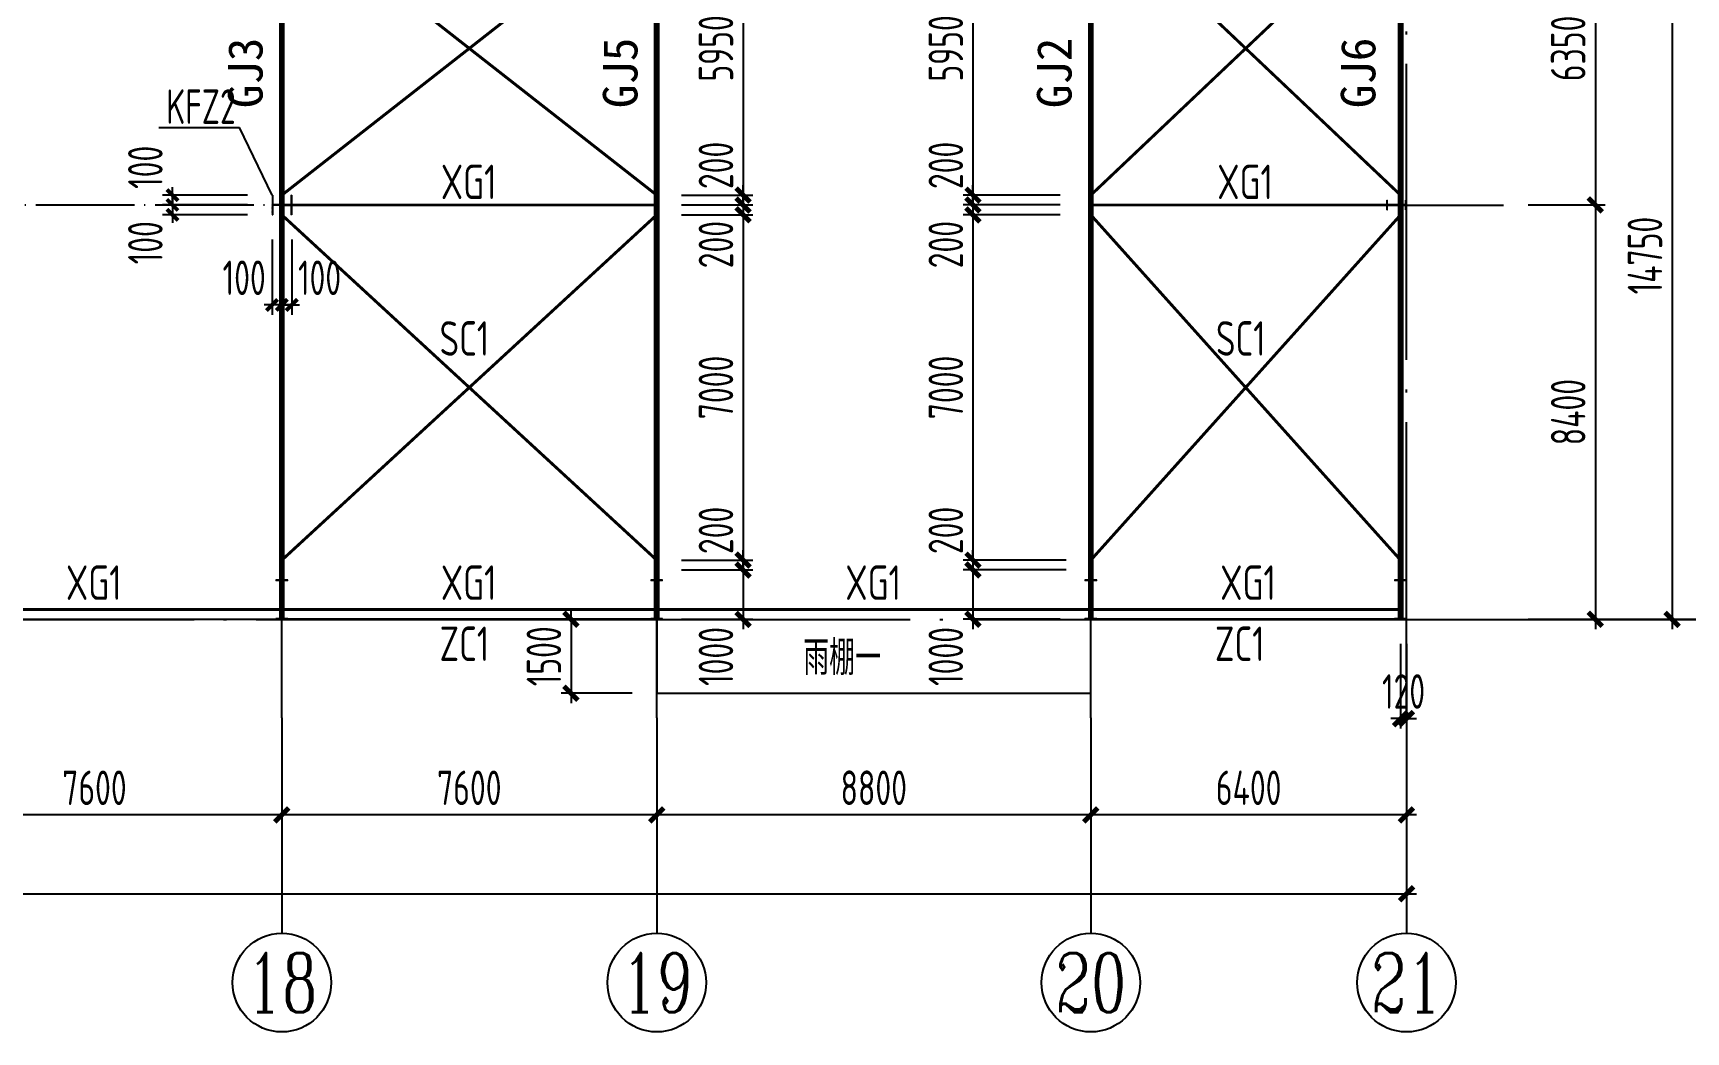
# Model space of a CAD drawing. Extents: x -3102990 to -851544, y -5293060 to -2540151.
# Drawn here: x -1944859 to -1928105, y -2656744 to -2646618 of the extents above; entities that cross this region are included whole.
import ezdxf
from ezdxf.enums import TextEntityAlignment as Align

# ---------------------------------------------------------------- set-up
doc = ezdxf.new("R2010")
doc.units = 0
doc.header["$LTSCALE"] = 1000
doc.header["$PDMODE"] = 1
for name, pattern in [('2', [16, 12.5, -1.5, 0.5, -1.5]), ('DASH', [0.35, 0.25, -0.1]), ('DOTE', [2.42, 2, -0.2, 0.02, -0.2])]:
    doc.linetypes.add(name, pattern=pattern)
doc.layers.get('0').update_dxf_attribs({"linetype": 'CONTINUOUS'})
doc.layers.get('Defpoints').update_dxf_attribs({"linetype": 'CONTINUOUS'})
for name, color, linetype in [('AXIS', 253, 'DOTE'), ('COLU', 7, 'CONTINUOUS'), ('DIM', 3, 'CONTINUOUS'), ('NUM', 7, 'CONTINUOUS'), ('REIN', 1, 'CONTINUOUS'), ('TEXT', 7, 'CONTINUOUS')]:
    doc.layers.add(name, color=color, linetype=linetype)
doc.styles.add('-黑体', font='simhei.ttf')
doc.styles.add('TSSD_Axis', font='Complex.shx', dxfattribs={"width": 0.7, "bigfont": 'hztxt.shx'})
doc.styles.add('TSSD_Dimension', font='tssdeng.shx', dxfattribs={"width": 0.7, "bigfont": 'Hztxt.shx'})
doc.styles.add('TSSD_Norm', font='Tssdeng.shx', dxfattribs={"width": 0.75, "bigfont": 'hztxt.shx'})
doc.styles.add('TSSD_Rein', font='Tssdeng.shx', dxfattribs={"width": 0.75, "bigfont": 'hztxt.shx'})
doc.dimstyles.new('TSSD_100_100$0', dxfattribs={"dimtxt": 350, "dimasz": 80, "dimexe": 100, "dimexo": 250, "dimgap": 100, "dimtad": 1, "dimdec": 0, "dimzin": 0, "dimdsep": 46, "dimtxsty": 'TSSD_Dimension', "dimblk": 'ARCHTICK', "dimcen": 0, "dimdle": 100, "dimclrd": 3, "dimclre": 3, "dimclrt": 7, "dimadec": 0, "dimazin": 0, "dimtfac": 1, "dimtdec": 0, "dimtix": 1, "dimtmove": 2, "dimatfit": 3, "dimldrblk": 'ARCHTICK', "dimfxl": 100, "dimtolj": 1, "dimtzin": 0, "dimarcsym": 0})
doc.dimstyles.new('TSSD_200_100', dxfattribs={"dimtxt": 350, "dimasz": 100, "dimexe": 100, "dimexo": 250, "dimgap": 100, "dimtad": 1, "dimdec": 0, "dimlfac": 2, "dimzin": 0, "dimdsep": 46, "dimtxsty": 'TSSD_Dimension', "dimblk": 'ARCHTICK', "dimcen": 0, "dimdle": 100, "dimclrt": 7, "dimadec": 0, "dimazin": 0, "dimtfac": 1, "dimtdec": 0, "dimtix": 1, "dimtmove": 2, "dimatfit": 3, "dimfxl": 1, "dimtolj": 1, "dimtzin": 0, "dimarcsym": 0})

# ---------------------------------------------------------------- blocks, each defined once
blk = doc.blocks.new('ts_axno')
at = {"color": 0, "linetype": 'ByBlock', "lineweight": -2}
blk.add_circle((0, 0), 0.5, dxfattribs=at)
at = {"color": 0, "linetype": 'ByBlock', "lineweight": -2, "style": 'TSSD_Axis', "width": 0.7}
blk.add_attdef('A', text='', height=0.6, dxfattribs=at).set_placement((0, 0), align=Align.MIDDLE_CENTER)
blk = doc.blocks.new('_ArchTick')
at = {"color": 0, "const_width": 0.5}
blk.add_lwpolyline([(-0.71, -0.71), (0.71, 0.71)], dxfattribs=at)
blk = doc.blocks.new('*D1421')
at = {"layer": 'Defpoints', "color": 0, "ltscale": 1.5}
for p in [(-1934137, -2653561), (-1930937, -2653561), (-1934137, -2654544)]:
    blk.add_point(p, dxfattribs=at)
at = {"layer": 'DIM', "color": 0, "lineweight": -2, "ltscale": 1.5}
for p, q in [((-1934137, -2653811), (-1934137, -2654644)), ((-1930937, -2653811), (-1930937, -2654644)), ((-1930837, -2654544), (-1934237, -2654544))]:
    blk.add_line(p, q, dxfattribs=at)
at = {"layer": 'DIM', "color": 0, "lineweight": -2, "ltscale": 1.5, "xscale": 100, "yscale": 100, "zscale": 100, "rotation": 180}
blk.add_blockref('_ArchTick', (-1934137, -2654544), dxfattribs=at)
at = {"layer": 'DIM', "color": 0, "lineweight": -2, "ltscale": 1.5, "xscale": 100, "yscale": 100, "zscale": 100}
blk.add_blockref('_ArchTick', (-1930937, -2654544), dxfattribs=at)
at = {"layer": 'DIM', "color": 7, "ltscale": 1.5, "insert": (-1932537, -2654269), "char_height": 350, "attachment_point": 5, "style": 'TSSD_Dimension'}
blk.add_mtext('\\A1;6400', dxfattribs=at)
blk = doc.blocks.new('*D1422')
at = {"layer": 'Defpoints', "color": 0, "ltscale": 1.5}
for p in [(-1938537, -2653561), (-1934137, -2653561), (-1938537, -2654544)]:
    blk.add_point(p, dxfattribs=at)
at = {"layer": 'DIM', "color": 0, "lineweight": -2, "ltscale": 1.5}
for p, q in [((-1938537, -2653811), (-1938537, -2654644)), ((-1934137, -2653811), (-1934137, -2654644)), ((-1934037, -2654544), (-1938637, -2654544))]:
    blk.add_line(p, q, dxfattribs=at)
at = {"layer": 'DIM', "color": 0, "lineweight": -2, "ltscale": 1.5, "xscale": 100, "yscale": 100, "zscale": 100, "rotation": 180}
blk.add_blockref('_ArchTick', (-1938537, -2654544), dxfattribs=at)
at = {"layer": 'DIM', "color": 0, "lineweight": -2, "ltscale": 1.5, "xscale": 100, "yscale": 100, "zscale": 100}
blk.add_blockref('_ArchTick', (-1934137, -2654544), dxfattribs=at)
at = {"layer": 'DIM', "color": 7, "ltscale": 1.5, "insert": (-1936337, -2654269), "char_height": 350, "attachment_point": 5, "style": 'TSSD_Dimension'}
blk.add_mtext('\\A1;8800', dxfattribs=at)
blk = doc.blocks.new('*D1423')
at = {"layer": 'Defpoints', "color": 0, "ltscale": 1.5}
for p in [(-1942337, -2653561), (-1938537, -2653561), (-1942337, -2654544)]:
    blk.add_point(p, dxfattribs=at)
at = {"layer": 'DIM', "color": 0, "lineweight": -2, "ltscale": 1.5}
for p, q in [((-1942337, -2653811), (-1942337, -2654644)), ((-1938537, -2653811), (-1938537, -2654644)), ((-1938437, -2654544), (-1942437, -2654544))]:
    blk.add_line(p, q, dxfattribs=at)
at = {"layer": 'DIM', "color": 0, "lineweight": -2, "ltscale": 1.5, "xscale": 100, "yscale": 100, "zscale": 100, "rotation": 180}
blk.add_blockref('_ArchTick', (-1942337, -2654544), dxfattribs=at)
at = {"layer": 'DIM', "color": 0, "lineweight": -2, "ltscale": 1.5, "xscale": 100, "yscale": 100, "zscale": 100}
blk.add_blockref('_ArchTick', (-1938537, -2654544), dxfattribs=at)
at = {"layer": 'DIM', "color": 7, "ltscale": 1.5, "insert": (-1940437, -2654269), "char_height": 350, "attachment_point": 5, "style": 'TSSD_Dimension'}
blk.add_mtext('\\A1;7600', dxfattribs=at)
blk = doc.blocks.new('*D1424')
at = {"layer": 'Defpoints', "color": 0, "ltscale": 1.5}
for p in [(-1946137, -2653561), (-1942337, -2653561), (-1946137, -2654544)]:
    blk.add_point(p, dxfattribs=at)
at = {"layer": 'DIM', "color": 0, "lineweight": -2, "ltscale": 1.5}
for p, q in [((-1946137, -2653811), (-1946137, -2654644)), ((-1942337, -2653811), (-1942337, -2654644)), ((-1942237, -2654544), (-1946237, -2654544))]:
    blk.add_line(p, q, dxfattribs=at)
at = {"layer": 'DIM', "color": 0, "lineweight": -2, "ltscale": 1.5, "xscale": 100, "yscale": 100, "zscale": 100, "rotation": 180}
blk.add_blockref('_ArchTick', (-1946137, -2654544), dxfattribs=at)
at = {"layer": 'DIM', "color": 0, "lineweight": -2, "ltscale": 1.5, "xscale": 100, "yscale": 100, "zscale": 100}
blk.add_blockref('_ArchTick', (-1942337, -2654544), dxfattribs=at)
at = {"layer": 'DIM', "color": 7, "ltscale": 1.5, "insert": (-1944237, -2654269), "char_height": 350, "attachment_point": 5, "style": 'TSSD_Dimension'}
blk.add_mtext('\\A1;7600', dxfattribs=at)
blk = doc.blocks.new('*D1441')
at = {"layer": 'Defpoints', "color": 0, "ltscale": 1.5}
for p in [(-2006937, -2653561), (-1930937, -2653561), (-1930937, -2655344)]:
    blk.add_point(p, dxfattribs=at)
at = {"layer": 'DIM', "color": 0, "lineweight": -2, "ltscale": 1.5}
for p, q in [((-2006937, -2653811), (-2006937, -2655444)), ((-1930937, -2653811), (-1930937, -2655444)), ((-2007037, -2655344), (-1930837, -2655344))]:
    blk.add_line(p, q, dxfattribs=at)
at = {"layer": 'DIM', "color": 0, "lineweight": -2, "ltscale": 1.5, "xscale": 100, "yscale": 100, "zscale": 100, "rotation": 180}
blk.add_blockref('_ArchTick', (-2006937, -2655344), dxfattribs=at)
at = {"layer": 'DIM', "color": 0, "lineweight": -2, "ltscale": 1.5, "xscale": 100, "yscale": 100, "zscale": 100}
blk.add_blockref('_ArchTick', (-1930937, -2655344), dxfattribs=at)
at = {"layer": 'DIM', "color": 7, "ltscale": 1.5, "insert": (-1968937, -2655069), "char_height": 350, "attachment_point": 5, "style": 'TSSD_Dimension'}
blk.add_mtext('\\A1;152000', dxfattribs=at)
blk = doc.blocks.new('*D1446')
at = {"layer": 'Defpoints', "color": 0, "ltscale": 1.5}
for p in [(-1929937, -2645186), (-1929937, -2652561), (-1928245, -2652561)]:
    blk.add_point(p, dxfattribs=at)
at = {"layer": 'DIM', "color": 0, "lineweight": -2, "ltscale": 1.5}
for p, q in [((-1929687, -2645186), (-1928145, -2645186)), ((-1928245, -2645086), (-1928245, -2652661)), ((-1929687, -2652561), (-1928145, -2652561))]:
    blk.add_line(p, q, dxfattribs=at)
at = {"layer": 'DIM', "color": 0, "lineweight": -2, "ltscale": 1.5, "xscale": 100, "yscale": 100, "zscale": 100}
for p, rotation in [((-1928245, -2645186), 90), ((-1928245, -2652561), 270)]:
    blk.add_blockref('_ArchTick', p, dxfattribs=dict(at, rotation=rotation))
at = {"layer": 'DIM', "color": 7, "ltscale": 1.5, "insert": (-1928520, -2648874), "char_height": 350, "attachment_point": 5, "rotation": 90, "style": 'TSSD_Dimension'}
blk.add_mtext('\\A1;14750', dxfattribs=at)
blk = doc.blocks.new('*D1447')
at = {"layer": 'Defpoints', "color": 0, "ltscale": 1.5}
for p in [(-1929937, -2637811), (-1927445, -2637811), (-1929937, -2652561)]:
    blk.add_point(p, dxfattribs=at)
at = {"layer": 'DIM', "color": 0, "lineweight": -2, "ltscale": 1.5}
for p, q in [((-1929687, -2637811), (-1927345, -2637811)), ((-1927445, -2652661), (-1927445, -2637711)), ((-1929687, -2652561), (-1927345, -2652561))]:
    blk.add_line(p, q, dxfattribs=at)
at = {"layer": 'DIM', "color": 0, "lineweight": -2, "ltscale": 1.5, "xscale": 100, "yscale": 100, "zscale": 100}
for p, rotation in [((-1927445, -2637811), 90), ((-1927445, -2652561), 270)]:
    blk.add_blockref('_ArchTick', p, dxfattribs=dict(at, rotation=rotation))
at = {"layer": 'DIM', "color": 7, "ltscale": 1.5, "insert": (-1927720, -2645186), "char_height": 350, "attachment_point": 5, "rotation": 90, "style": 'TSSD_Dimension'}
blk.add_mtext('\\A1;29500', dxfattribs=at)
blk = doc.blocks.new('*D1414')
at = {"layer": 'Defpoints', "color": 0, "ltscale": 1.5}
for p in [(-1929955, -2645186), (-1929955, -2648361), (-1929023, -2648361)]:
    blk.add_point(p, dxfattribs=at)
at = {"layer": 'DIM', "color": 0, "lineweight": -2, "ltscale": 1.5}
for p, q in [((-1929705, -2645186), (-1928923, -2645186)), ((-1929023, -2645086), (-1929023, -2648461)), ((-1929705, -2648361), (-1928923, -2648361))]:
    blk.add_line(p, q, dxfattribs=at)
at = {"layer": 'DIM', "color": 0, "lineweight": -2, "ltscale": 1.5, "xscale": 100, "yscale": 100, "zscale": 100}
for p, rotation in [((-1929023, -2645186), 90), ((-1929023, -2648361), 270)]:
    blk.add_blockref('_ArchTick', p, dxfattribs=dict(at, rotation=rotation))
at = {"layer": 'DIM', "color": 7, "ltscale": 1.5, "insert": (-1929298, -2646774), "char_height": 350, "attachment_point": 5, "rotation": 90, "style": 'TSSD_Dimension'}
blk.add_mtext('\\A1;6350', dxfattribs=at)
blk = doc.blocks.new('*D1415')
at = {"layer": 'Defpoints', "color": 0, "ltscale": 1.5}
for p in [(-1929955, -2648361), (-1929955, -2652561), (-1929023, -2652561)]:
    blk.add_point(p, dxfattribs=at)
at = {"layer": 'DIM', "color": 0, "lineweight": -2, "ltscale": 1.5}
for p, q in [((-1929705, -2648361), (-1928923, -2648361)), ((-1929023, -2648261), (-1929023, -2652661)), ((-1929705, -2652561), (-1928923, -2652561))]:
    blk.add_line(p, q, dxfattribs=at)
at = {"layer": 'DIM', "color": 0, "lineweight": -2, "ltscale": 1.5, "xscale": 100, "yscale": 100, "zscale": 100}
for p, rotation in [((-1929023, -2648361), 90), ((-1929023, -2652561), 270)]:
    blk.add_blockref('_ArchTick', p, dxfattribs=dict(at, rotation=rotation))
at = {"layer": 'DIM', "color": 7, "ltscale": 1.5, "insert": (-1929298, -2650461), "char_height": 350, "attachment_point": 5, "rotation": 90, "style": 'TSSD_Dimension'}
blk.add_mtext('\\A1;8400', dxfattribs=at)
blk = doc.blocks.new('*D1482')
at = {"layer": 'Defpoints', "color": 0, "ltscale": 1.5}
for p in [(-1934197, -2645286), (-1935332, -2648261), (-1934197, -2648261)]:
    blk.add_point(p, dxfattribs=at)
at = {"layer": 'DIM', "color": 0, "lineweight": -2, "ltscale": 1.5}
for p, q in [((-1935332, -2645186), (-1935332, -2648361)), ((-1934447, -2645286), (-1935432, -2645286)), ((-1934447, -2648261), (-1935432, -2648261))]:
    blk.add_line(p, q, dxfattribs=at)
at = {"layer": 'DIM', "color": 0, "lineweight": -2, "ltscale": 1.5, "xscale": 100, "yscale": 100, "zscale": 100}
for p, rotation in [((-1935332, -2645286), 90), ((-1935332, -2648261), 270)]:
    blk.add_blockref('_ArchTick', p, dxfattribs=dict(at, rotation=rotation))
at = {"layer": 'DIM', "color": 7, "ltscale": 1.5, "insert": (-1935607, -2646774), "char_height": 350, "attachment_point": 5, "rotation": 90, "style": 'TSSD_Dimension'}
blk.add_mtext('\\A1;5950', dxfattribs=at)
blk = doc.blocks.new('*D1483')
at = {"layer": 'Defpoints', "color": 0, "ltscale": 1.5}
for p in [(-1935332, -2648361), (-1934197, -2648261), (-1934197, -2648361)]:
    blk.add_point(p, dxfattribs=at)
at = {"layer": 'DIM', "color": 0, "lineweight": -2, "ltscale": 1.5}
for p, q in [((-1935332, -2648261), (-1935332, -2648161)), ((-1934447, -2648261), (-1935432, -2648261)), ((-1934447, -2648361), (-1935432, -2648361)), ((-1935332, -2648261), (-1935332, -2648361)), ((-1935332, -2648361), (-1935332, -2648461))]:
    blk.add_line(p, q, dxfattribs=at)
at = {"layer": 'DIM', "color": 0, "lineweight": -2, "ltscale": 1.5, "xscale": 100, "yscale": 100, "zscale": 100}
for p, rotation in [((-1935332, -2648261), 270), ((-1935332, -2648361), 90)]:
    blk.add_blockref('_ArchTick', p, dxfattribs=dict(at, rotation=rotation))
at = {"layer": 'DIM', "color": 7, "ltscale": 1.5, "insert": (-1935607, -2647960), "char_height": 350, "attachment_point": 5, "rotation": 90, "style": 'TSSD_Dimension'}
blk.add_mtext('\\A1;200', dxfattribs=at)
blk = doc.blocks.new('*D1484')
at = {"layer": 'Defpoints', "color": 0, "ltscale": 1.5}
for p in [(-1934197, -2648361), (-1935332, -2648461), (-1934197, -2648461)]:
    blk.add_point(p, dxfattribs=at)
at = {"layer": 'DIM', "color": 0, "lineweight": -2, "ltscale": 1.5}
for p, q in [((-1934447, -2648361), (-1935432, -2648361)), ((-1935332, -2648361), (-1935332, -2648261)), ((-1935332, -2648361), (-1935332, -2648461)), ((-1934447, -2648461), (-1935432, -2648461)), ((-1935332, -2648461), (-1935332, -2648561))]:
    blk.add_line(p, q, dxfattribs=at)
at = {"layer": 'DIM', "color": 0, "lineweight": -2, "ltscale": 1.5, "xscale": 100, "yscale": 100, "zscale": 100}
for p, rotation in [((-1935332, -2648361), 270), ((-1935332, -2648461), 90)]:
    blk.add_blockref('_ArchTick', p, dxfattribs=dict(at, rotation=rotation))
at = {"layer": 'DIM', "color": 7, "ltscale": 1.5, "insert": (-1935607, -2648763), "char_height": 350, "attachment_point": 5, "rotation": 90, "style": 'TSSD_Dimension'}
blk.add_mtext('\\A1;200', dxfattribs=at)
blk = doc.blocks.new('*D1485')
at = {"layer": 'Defpoints', "color": 0, "ltscale": 1.5}
for p in [(-1934197, -2648461), (-1935332, -2651961), (-1934197, -2651961)]:
    blk.add_point(p, dxfattribs=at)
at = {"layer": 'DIM', "color": 0, "lineweight": -2, "ltscale": 1.5}
for p, q in [((-1935332, -2648361), (-1935332, -2652061)), ((-1934447, -2648461), (-1935432, -2648461)), ((-1934447, -2651961), (-1935432, -2651961))]:
    blk.add_line(p, q, dxfattribs=at)
at = {"layer": 'DIM', "color": 0, "lineweight": -2, "ltscale": 1.5, "xscale": 100, "yscale": 100, "zscale": 100}
for p, rotation in [((-1935332, -2648461), 90), ((-1935332, -2651961), 270)]:
    blk.add_blockref('_ArchTick', p, dxfattribs=dict(at, rotation=rotation))
at = {"layer": 'DIM', "color": 7, "ltscale": 1.5, "insert": (-1935607, -2650211), "char_height": 350, "attachment_point": 5, "rotation": 90, "style": 'TSSD_Dimension'}
blk.add_mtext('\\A1;7000', dxfattribs=at)
blk = doc.blocks.new('*D1486')
at = {"layer": 'Defpoints', "color": 0, "ltscale": 1.5}
for p in [(-1934137, -2652061), (-1935332, -2652561), (-1934197, -2652561)]:
    blk.add_point(p, dxfattribs=at)
at = {"layer": 'DIM', "color": 0, "lineweight": -2, "ltscale": 1.5}
for p, q in [((-1934387, -2652061), (-1935432, -2652061)), ((-1935332, -2651961), (-1935332, -2652661)), ((-1934447, -2652561), (-1935432, -2652561))]:
    blk.add_line(p, q, dxfattribs=at)
at = {"layer": 'DIM', "color": 0, "lineweight": -2, "ltscale": 1.5, "xscale": 100, "yscale": 100, "zscale": 100}
for p, rotation in [((-1935332, -2652061), 90), ((-1935332, -2652561), 270)]:
    blk.add_blockref('_ArchTick', p, dxfattribs=dict(at, rotation=rotation))
at = {"layer": 'DIM', "color": 7, "ltscale": 1.5, "insert": (-1935607, -2652938), "char_height": 350, "attachment_point": 5, "rotation": 90, "style": 'TSSD_Dimension'}
blk.add_mtext('\\A1;1000', dxfattribs=at)
blk = doc.blocks.new('*D1494')
at = {"layer": 'Defpoints', "color": 0, "ltscale": 1.5}
for p in [(-1938537, -2645286), (-1938537, -2648261), (-1937662, -2648261)]:
    blk.add_point(p, dxfattribs=at)
at = {"layer": 'DIM', "color": 0, "lineweight": -2, "ltscale": 1.5}
for p, q in [((-1937662, -2645186), (-1937662, -2648361)), ((-1938287, -2645286), (-1937562, -2645286)), ((-1938287, -2648261), (-1937562, -2648261))]:
    blk.add_line(p, q, dxfattribs=at)
at = {"layer": 'DIM', "color": 0, "lineweight": -2, "ltscale": 1.5, "xscale": 100, "yscale": 100, "zscale": 100}
for p, rotation in [((-1937662, -2645286), 90), ((-1937662, -2648261), 270)]:
    blk.add_blockref('_ArchTick', p, dxfattribs=dict(at, rotation=rotation))
at = {"layer": 'DIM', "color": 7, "ltscale": 1.5, "insert": (-1937937, -2646774), "char_height": 350, "attachment_point": 5, "rotation": 90, "style": 'TSSD_Dimension'}
blk.add_mtext('\\A1;5950', dxfattribs=at)
blk = doc.blocks.new('*D1495')
at = {"layer": 'Defpoints', "color": 0, "ltscale": 1.5}
for p in [(-1938537, -2648261), (-1938537, -2648361), (-1937662, -2648361)]:
    blk.add_point(p, dxfattribs=at)
at = {"layer": 'DIM', "color": 0, "lineweight": -2, "ltscale": 1.5}
for p, q in [((-1937662, -2648261), (-1937662, -2648161)), ((-1938287, -2648261), (-1937562, -2648261)), ((-1938287, -2648361), (-1937562, -2648361)), ((-1937662, -2648261), (-1937662, -2648361)), ((-1937662, -2648361), (-1937662, -2648461))]:
    blk.add_line(p, q, dxfattribs=at)
at = {"layer": 'DIM', "color": 0, "lineweight": -2, "ltscale": 1.5, "xscale": 100, "yscale": 100, "zscale": 100}
for p, rotation in [((-1937662, -2648261), 270), ((-1937662, -2648361), 90)]:
    blk.add_blockref('_ArchTick', p, dxfattribs=dict(at, rotation=rotation))
at = {"layer": 'DIM', "color": 7, "ltscale": 1.5, "insert": (-1937937, -2647960), "char_height": 350, "attachment_point": 5, "rotation": 90, "style": 'TSSD_Dimension'}
blk.add_mtext('\\A1;200', dxfattribs=at)
blk = doc.blocks.new('*D1496')
at = {"layer": 'Defpoints', "color": 0, "ltscale": 1.5}
for p in [(-1938537, -2648361), (-1938537, -2648461), (-1937662, -2648461)]:
    blk.add_point(p, dxfattribs=at)
at = {"layer": 'DIM', "color": 0, "lineweight": -2, "ltscale": 1.5}
for p, q in [((-1938287, -2648361), (-1937562, -2648361)), ((-1937662, -2648361), (-1937662, -2648261)), ((-1937662, -2648361), (-1937662, -2648461)), ((-1938287, -2648461), (-1937562, -2648461)), ((-1937662, -2648461), (-1937662, -2648561))]:
    blk.add_line(p, q, dxfattribs=at)
at = {"layer": 'DIM', "color": 0, "lineweight": -2, "ltscale": 1.5, "xscale": 100, "yscale": 100, "zscale": 100}
for p, rotation in [((-1937662, -2648361), 270), ((-1937662, -2648461), 90)]:
    blk.add_blockref('_ArchTick', p, dxfattribs=dict(at, rotation=rotation))
at = {"layer": 'DIM', "color": 7, "ltscale": 1.5, "insert": (-1937937, -2648763), "char_height": 350, "attachment_point": 5, "rotation": 90, "style": 'TSSD_Dimension'}
blk.add_mtext('\\A1;200', dxfattribs=at)
blk = doc.blocks.new('*D1497')
at = {"layer": 'Defpoints', "color": 0, "ltscale": 1.5}
for p in [(-1938537, -2648461), (-1938537, -2651961), (-1937662, -2651961)]:
    blk.add_point(p, dxfattribs=at)
at = {"layer": 'DIM', "color": 0, "lineweight": -2, "ltscale": 1.5}
for p, q in [((-1937662, -2648361), (-1937662, -2652061)), ((-1938287, -2648461), (-1937562, -2648461)), ((-1938287, -2651961), (-1937562, -2651961))]:
    blk.add_line(p, q, dxfattribs=at)
at = {"layer": 'DIM', "color": 0, "lineweight": -2, "ltscale": 1.5, "xscale": 100, "yscale": 100, "zscale": 100}
for p, rotation in [((-1937662, -2648461), 90), ((-1937662, -2651961), 270)]:
    blk.add_blockref('_ArchTick', p, dxfattribs=dict(at, rotation=rotation))
at = {"layer": 'DIM', "color": 7, "ltscale": 1.5, "insert": (-1937937, -2650211), "char_height": 350, "attachment_point": 5, "rotation": 90, "style": 'TSSD_Dimension'}
blk.add_mtext('\\A1;7000', dxfattribs=at)
blk = doc.blocks.new('*D1498')
at = {"layer": 'Defpoints', "color": 0, "ltscale": 1.5}
for p in [(-1938537, -2652061), (-1938537, -2652561), (-1937662, -2652561)]:
    blk.add_point(p, dxfattribs=at)
at = {"layer": 'DIM', "color": 0, "lineweight": -2, "ltscale": 1.5}
for p, q in [((-1938287, -2652061), (-1937562, -2652061)), ((-1937662, -2651961), (-1937662, -2652661)), ((-1938287, -2652561), (-1937562, -2652561))]:
    blk.add_line(p, q, dxfattribs=at)
at = {"layer": 'DIM', "color": 0, "lineweight": -2, "ltscale": 1.5, "xscale": 100, "yscale": 100, "zscale": 100}
for p, rotation in [((-1937662, -2652061), 90), ((-1937662, -2652561), 270)]:
    blk.add_blockref('_ArchTick', p, dxfattribs=dict(at, rotation=rotation))
at = {"layer": 'DIM', "color": 7, "ltscale": 1.5, "insert": (-1937937, -2652938), "char_height": 350, "attachment_point": 5, "rotation": 90, "style": 'TSSD_Dimension'}
blk.add_mtext('\\A1;1000', dxfattribs=at)
blk = doc.blocks.new('*D1499')
at = {"layer": 'Defpoints', "color": 0, "ltscale": 1.5}
for p in [(-1935332, -2652061), (-1934137, -2651961), (-1934137, -2652061)]:
    blk.add_point(p, dxfattribs=at)
at = {"layer": 'DIM', "color": 0, "lineweight": -2, "ltscale": 1.5}
for p, q in [((-1935332, -2651961), (-1935332, -2651861)), ((-1934387, -2651961), (-1935432, -2651961)), ((-1934387, -2652061), (-1935432, -2652061)), ((-1935332, -2651961), (-1935332, -2652061)), ((-1935332, -2652061), (-1935332, -2652161))]:
    blk.add_line(p, q, dxfattribs=at)
at = {"layer": 'DIM', "color": 0, "lineweight": -2, "ltscale": 1.5, "xscale": 100, "yscale": 100, "zscale": 100}
for p, rotation in [((-1935332, -2651961), 270), ((-1935332, -2652061), 90)]:
    blk.add_blockref('_ArchTick', p, dxfattribs=dict(at, rotation=rotation))
at = {"layer": 'DIM', "color": 7, "ltscale": 1.5, "insert": (-1935607, -2651660), "char_height": 350, "attachment_point": 5, "rotation": 90, "style": 'TSSD_Dimension'}
blk.add_mtext('\\A1;200', dxfattribs=at)
blk = doc.blocks.new('*D1502')
at = {"layer": 'Defpoints', "color": 0, "ltscale": 1.5}
for p in [(-1938537, -2651961), (-1938537, -2652061), (-1937662, -2651961)]:
    blk.add_point(p, dxfattribs=at)
at = {"layer": 'DIM', "color": 0, "lineweight": -2, "ltscale": 1.5}
for p, q in [((-1937662, -2651961), (-1937662, -2651861)), ((-1938287, -2651961), (-1937562, -2651961)), ((-1938287, -2652061), (-1937562, -2652061)), ((-1937662, -2652061), (-1937662, -2651961)), ((-1937662, -2652061), (-1937662, -2652161))]:
    blk.add_line(p, q, dxfattribs=at)
at = {"layer": 'DIM', "color": 0, "lineweight": -2, "ltscale": 1.5, "xscale": 100, "yscale": 100, "zscale": 100}
for p, rotation in [((-1937662, -2651961), 270), ((-1937662, -2652061), 90)]:
    blk.add_blockref('_ArchTick', p, dxfattribs=dict(at, rotation=rotation))
at = {"layer": 'DIM', "color": 7, "ltscale": 1.5, "insert": (-1937937, -2651660), "char_height": 350, "attachment_point": 5, "rotation": 90, "style": 'TSSD_Dimension'}
blk.add_mtext('\\A1;200', dxfattribs=at)
blk = doc.blocks.new('*D1546')
at = {"layer": 'Defpoints', "color": 0, "ltscale": 1.5}
for p in [(-1930997, -2652561), (-1930937, -2652561), (-1930937, -2653568)]:
    blk.add_point(p, dxfattribs=at)
at = {"layer": 'DIM', "color": 0, "lineweight": -2, "ltscale": 1.5}
for p, q in [((-1930997, -2652811), (-1930997, -2653668)), ((-1930937, -2652811), (-1930937, -2653668)), ((-1930997, -2653568), (-1931097, -2653568)), ((-1930997, -2653568), (-1930937, -2653568)), ((-1930937, -2653568), (-1930837, -2653568))]:
    blk.add_line(p, q, dxfattribs=at)
at = {"layer": 'DIM', "color": 0, "lineweight": -2, "ltscale": 1.5, "xscale": 100, "yscale": 100, "zscale": 100}
blk.add_blockref('_ArchTick', (-1930997, -2653568), dxfattribs=at)
at = {"layer": 'DIM', "color": 0, "lineweight": -2, "ltscale": 1.5, "xscale": 100, "yscale": 100, "zscale": 100, "rotation": 180}
blk.add_blockref('_ArchTick', (-1930937, -2653568), dxfattribs=at)
at = {"layer": 'DIM', "color": 7, "ltscale": 1.5, "insert": (-1930967, -2653293), "char_height": 350, "attachment_point": 5, "style": 'TSSD_Dimension'}
blk.add_mtext('\\A1;120', dxfattribs=at)
blk = doc.blocks.new('*D1567')
at = {"layer": 'Defpoints', "color": 0, "ltscale": 1.5}
for p in [(-1942337, -2648461), (-1942237, -2648461), (-1942337, -2649374)]:
    blk.add_point(p, dxfattribs=at)
at = {"layer": 'DIM', "color": 3, "lineweight": -2, "ltscale": 1.5}
for p, q in [((-1942337, -2648711), (-1942337, -2649474)), ((-1942237, -2648711), (-1942237, -2649474)), ((-1942337, -2649374), (-1942417, -2649374)), ((-1942237, -2649374), (-1942337, -2649374)), ((-1942237, -2649374), (-1942157, -2649374))]:
    blk.add_line(p, q, dxfattribs=at)
at = {"layer": 'DIM', "color": 3, "lineweight": -2, "ltscale": 1.5, "xscale": 80, "yscale": 80, "zscale": 80}
blk.add_blockref('_ArchTick', (-1942337, -2649374), dxfattribs=at)
at = {"layer": 'DIM', "color": 3, "lineweight": -2, "ltscale": 1.5, "xscale": 80, "yscale": 80, "zscale": 80, "rotation": 180}
blk.add_blockref('_ArchTick', (-1942237, -2649374), dxfattribs=at)
at = {"layer": 'DIM', "color": 7, "ltscale": 1.5, "insert": (-1941955, -2649099), "char_height": 350, "attachment_point": 5, "style": 'TSSD_Dimension'}
blk.add_mtext('\\A1;100', dxfattribs=at)
blk = doc.blocks.new('*D1568')
at = {"layer": 'Defpoints', "color": 0, "ltscale": 1.5}
for p in [(-1942437, -2648461), (-1942337, -2648461), (-1942437, -2649374)]:
    blk.add_point(p, dxfattribs=at)
at = {"layer": 'DIM', "color": 3, "lineweight": -2, "ltscale": 1.5}
for p, q in [((-1942437, -2648711), (-1942437, -2649474)), ((-1942337, -2648711), (-1942337, -2649474)), ((-1942437, -2649374), (-1942517, -2649374)), ((-1942337, -2649374), (-1942437, -2649374)), ((-1942337, -2649374), (-1942257, -2649374))]:
    blk.add_line(p, q, dxfattribs=at)
at = {"layer": 'DIM', "color": 3, "lineweight": -2, "ltscale": 1.5, "xscale": 80, "yscale": 80, "zscale": 80}
blk.add_blockref('_ArchTick', (-1942437, -2649374), dxfattribs=at)
at = {"layer": 'DIM', "color": 3, "lineweight": -2, "ltscale": 1.5, "xscale": 80, "yscale": 80, "zscale": 80, "rotation": 180}
blk.add_blockref('_ArchTick', (-1942337, -2649374), dxfattribs=at)
at = {"layer": 'DIM', "color": 7, "ltscale": 1.5, "insert": (-1942719, -2649099), "char_height": 350, "attachment_point": 5, "style": 'TSSD_Dimension'}
blk.add_mtext('\\A1;100', dxfattribs=at)
blk = doc.blocks.new('*D1569')
at = {"layer": 'Defpoints', "color": 0, "ltscale": 1.5}
for p in [(-1943446, -2648361), (-1942437, -2648261), (-1942437, -2648361)]:
    blk.add_point(p, dxfattribs=at)
at = {"layer": 'DIM', "color": 3, "lineweight": -2, "ltscale": 1.5}
for p, q in [((-1943446, -2648261), (-1943446, -2648181)), ((-1942687, -2648261), (-1943546, -2648261)), ((-1942687, -2648361), (-1943546, -2648361)), ((-1943446, -2648261), (-1943446, -2648361)), ((-1943446, -2648361), (-1943446, -2648441))]:
    blk.add_line(p, q, dxfattribs=at)
at = {"layer": 'DIM', "color": 3, "lineweight": -2, "ltscale": 1.5, "xscale": 80, "yscale": 80, "zscale": 80}
for p, rotation in [((-1943446, -2648261), 270), ((-1943446, -2648361), 90)]:
    blk.add_blockref('_ArchTick', p, dxfattribs=dict(at, rotation=rotation))
at = {"layer": 'DIM', "color": 7, "ltscale": 1.5, "insert": (-1943721, -2647979), "char_height": 350, "attachment_point": 5, "rotation": 90, "style": 'TSSD_Dimension'}
blk.add_mtext('\\A1;100', dxfattribs=at)
blk = doc.blocks.new('*D1570')
at = {"layer": 'Defpoints', "color": 0, "ltscale": 1.5}
for p in [(-1942437, -2648361), (-1943446, -2648461), (-1942437, -2648461)]:
    blk.add_point(p, dxfattribs=at)
at = {"layer": 'DIM', "color": 3, "lineweight": -2, "ltscale": 1.5}
for p, q in [((-1942687, -2648361), (-1943546, -2648361)), ((-1943446, -2648361), (-1943446, -2648281)), ((-1943446, -2648361), (-1943446, -2648461)), ((-1942687, -2648461), (-1943546, -2648461)), ((-1943446, -2648461), (-1943446, -2648541))]:
    blk.add_line(p, q, dxfattribs=at)
at = {"layer": 'DIM', "color": 3, "lineweight": -2, "ltscale": 1.5, "xscale": 80, "yscale": 80, "zscale": 80}
for p, rotation in [((-1943446, -2648361), 270), ((-1943446, -2648461), 90)]:
    blk.add_blockref('_ArchTick', p, dxfattribs=dict(at, rotation=rotation))
at = {"layer": 'DIM', "color": 7, "ltscale": 1.5, "insert": (-1943721, -2648744), "char_height": 350, "attachment_point": 5, "rotation": 90, "style": 'TSSD_Dimension'}
blk.add_mtext('\\A1;100', dxfattribs=at)
blk = doc.blocks.new('*D2737')
at = {"layer": 'Defpoints', "color": 0, "ltscale": 1.5}
for p in [(-1938537, -2652561), (-1939406, -2653311), (-1938537, -2653311)]:
    blk.add_point(p, dxfattribs=at)
at = {"layer": 'DIM', "color": 0, "lineweight": -2, "ltscale": 1.5}
for p, q in [((-1938787, -2652561), (-1939506, -2652561)), ((-1939406, -2652561), (-1939406, -2652461)), ((-1939406, -2652561), (-1939406, -2653311)), ((-1938787, -2653311), (-1939506, -2653311)), ((-1939406, -2653311), (-1939406, -2653411))]:
    blk.add_line(p, q, dxfattribs=at)
at = {"layer": 'DIM', "color": 0, "lineweight": -2, "ltscale": 1.5, "xscale": 100, "yscale": 100, "zscale": 100}
for p, rotation in [((-1939406, -2652561), 270), ((-1939406, -2653311), 90)]:
    blk.add_blockref('_ArchTick', p, dxfattribs=dict(at, rotation=rotation))
at = {"layer": 'DIM', "color": 7, "ltscale": 1.5, "insert": (-1939681, -2652936), "char_height": 350, "attachment_point": 5, "rotation": 90, "style": 'TSSD_Dimension'}
blk.add_mtext('\\A1;1500', dxfattribs=at)

msp = doc.modelspace()

# ---------------------------------------------------------------- hatches: boundary and pattern name
at = {"layer": 'COLU', "lineweight": 5}
h = msp.add_hatch(dxfattribs=at)
h.set_pattern_fill('ANSI31', color=256, style=0)
h.set_pattern_definition([(135, (-3874185.6014, -3145.9674), (2.2450640303, 2.2450640303), [])])
h.paths.add_polyline_path([(-1942237.16, -2648461.47), (-1942246.16, -2648461.47), (-1942246.16, -2648261.47), (-1942237.16, -2648261.47)])
h.paths.add_polyline_path([(-1942437.16, -2648261.47), (-1942428.16, -2648261.47), (-1942428.16, -2648461.47), (-1942437.16, -2648461.47)])
edge = h.paths.add_edge_path()
edge.add_line((-1942246.16, -2648365.47), (-1942428.16, -2648365.47))
edge.add_line((-1942246.16, -2648357.47), (-1942428.16, -2648357.47))

# ---------------------------------------------------------------- linework, layer by layer
at = {"ltscale": 1.5}
msp.add_lwpolyline([(-1938537.16, -2652561.47), (-1938537.16, -2653311.47), (-1934137.16, -2653311.47), (-1934137.16, -2652561.47)], dxfattribs=at)
at = {"layer": 'AXIS', "ltscale": 1.5}
for p, q in [((-1942337.16, -2653561.47), (-1942337.16, -2636811.47)), ((-1938537.16, -2653561.47), (-1938537.16, -2636811.47)), ((-1934137.16, -2653561.47), (-1934137.16, -2636811.47)), ((-1930937.16, -2653561.47), (-1930937.16, -2636811.47)), ((-1932337.16, -2648361.47), (-1929955.17, -2648361.47)), ((-2007937.16, -2652561.47), (-1929937.16, -2652561.47))]:
    msp.add_line(p, q, dxfattribs=at)
at = {"layer": 'AXIS', "ltscale": 0.5}
msp.add_line((-1941411.98, -2648361.47), (-1950862.33, -2648361.47), dxfattribs=at)
at = {"layer": 'COLU', "lineweight": 5}
for p, q in [((-1942437.16, -2648261.47), (-1942437.16, -2648461.47)), ((-1942437.16, -2648261.47), (-1942428.16, -2648261.47)), ((-1942428.16, -2648261.47), (-1942428.16, -2648461.47)), ((-1942246.16, -2648357.47), (-1942428.16, -2648357.47)), ((-1942246.16, -2648365.47), (-1942428.16, -2648365.47)), ((-1942246.16, -2648261.47), (-1942246.16, -2648461.47)), ((-1942246.16, -2648261.47), (-1942237.16, -2648261.47)), ((-1942237.16, -2648261.47), (-1942237.16, -2648461.47)), ((-1931137.16, -2648411.47), (-1931137.16, -2648311.47)), ((-1931137.16, -2648311.47), (-1931128.16, -2648311.47)), ((-1931137.16, -2648411.47), (-1931128.16, -2648411.47)), ((-1931128.16, -2648411.47), (-1931128.16, -2648311.47)), ((-1930946.16, -2648357.47), (-1931128.16, -2648357.47)), ((-1930946.16, -2648365.47), (-1931128.16, -2648365.47)), ((-1930946.16, -2648411.47), (-1930946.16, -2648311.47)), ((-1930937.16, -2648311.47), (-1930946.16, -2648311.47)), ((-1930946.16, -2648411.47), (-1930937.16, -2648411.47)), ((-1930937.16, -2648411.47), (-1930937.16, -2648311.47)), ((-1942437.16, -2648461.47), (-1942428.16, -2648461.47)), ((-1942237.16, -2648461.47), (-1942246.16, -2648461.47)), ((-1942277.16, -2652161.47), (-1942397.16, -2652161.47)), ((-1942397.16, -2652161.47), (-1942397.16, -2652170.47)), ((-1942277.16, -2652170.47), (-1942397.16, -2652170.47)), ((-1942341.16, -2652170.47), (-1942341.16, -2652552.47)), ((-1942333.16, -2652170.47), (-1942333.16, -2652552.47)), ((-1942277.16, -2652170.47), (-1942277.16, -2652161.47)), ((-1938477.16, -2652161.47), (-1938597.16, -2652161.47)), ((-1938597.16, -2652161.47), (-1938597.16, -2652170.47)), ((-1938477.16, -2652170.47), (-1938597.16, -2652170.47)), ((-1938541.16, -2652170.47), (-1938541.16, -2652552.47)), ((-1938533.16, -2652170.47), (-1938533.16, -2652552.47)), ((-1938477.16, -2652170.47), (-1938477.16, -2652161.47)), ((-1934077.16, -2652161.47), (-1934197.16, -2652161.47)), ((-1934197.16, -2652161.47), (-1934197.16, -2652170.47)), ((-1934077.16, -2652170.47), (-1934197.16, -2652170.47)), ((-1934141.16, -2652170.47), (-1934141.16, -2652552.47)), ((-1934133.16, -2652170.47), (-1934133.16, -2652552.47)), ((-1934077.16, -2652170.47), (-1934077.16, -2652161.47)), ((-1930937.16, -2652161.47), (-1931057.16, -2652161.47)), ((-1931057.16, -2652161.47), (-1931057.16, -2652170.47)), ((-1930937.16, -2652170.47), (-1931057.16, -2652170.47)), ((-1931001.16, -2652170.47), (-1931001.16, -2652552.47)), ((-1930993.16, -2652170.47), (-1930993.16, -2652552.47)), ((-1930937.16, -2652170.47), (-1930937.16, -2652161.47)), ((-1942277.16, -2652552.47), (-1942397.16, -2652552.47)), ((-1942397.16, -2652561.47), (-1942397.16, -2652552.47)), ((-1942277.16, -2652561.47), (-1942397.16, -2652561.47)), ((-1942277.16, -2652561.47), (-1942277.16, -2652552.47)), ((-1938477.16, -2652552.47), (-1938597.16, -2652552.47)), ((-1938597.16, -2652561.47), (-1938597.16, -2652552.47)), ((-1938477.16, -2652561.47), (-1938597.16, -2652561.47)), ((-1938477.16, -2652561.47), (-1938477.16, -2652552.47)), ((-1934077.16, -2652552.47), (-1934197.16, -2652552.47)), ((-1934197.16, -2652561.47), (-1934197.16, -2652552.47)), ((-1934077.16, -2652561.47), (-1934197.16, -2652561.47)), ((-1934077.16, -2652561.47), (-1934077.16, -2652552.47)), ((-1930937.16, -2652552.47), (-1931057.16, -2652552.47)), ((-1931057.16, -2652561.47), (-1931057.16, -2652552.47)), ((-1930937.16, -2652561.47), (-1931057.16, -2652561.47)), ((-1930937.16, -2652561.47), (-1930937.16, -2652552.47))]:
    msp.add_line(p, q, dxfattribs=at)
at = {"layer": 'COLU', "color": 4, "ltscale": 1.5}
msp.add_lwpolyline([(-1949937.16, -2637811.47), (-1942337.16, -2637811.47), (-1942337.16, -2652561.47), (-1949937.16, -2652561.47)], close=True, dxfattribs=at)
at = {"layer": 'NUM'}
for p in [(-1943583.86, -2647574.14), (-1942437.16, -2648261.47)]:
    msp.add_line(p, (-1942765.79, -2647574.14), dxfattribs=at)
at = {"layer": 'NUM', "ltscale": 1.5}
for p, q in [((-1929937.16, -2652561.47), (-1927044.55, -2652561.47)), ((-1942337.16, -2653561.47), (-1942337.16, -2655744.14)), ((-1938537.16, -2653561.47), (-1938537.16, -2655744.14)), ((-1934137.16, -2653561.47), (-1934137.16, -2655744.14)), ((-1930937.16, -2653561.47), (-1930937.16, -2655744.14))]:
    msp.add_line(p, q, dxfattribs=at)
at = {"layer": 'REIN', "color": 4, "linetype": '2', "ltscale": 0.1, "const_width": 60}
for points in [[(-1942337.16, -2637811.47), (-1942337.16, -2652561.47)], [(-1938537.16, -2637811.47), (-1938537.16, -2652561.47)], [(-1934137.16, -2637811.47), (-1934137.16, -2652561.47)], [(-1930997.16, -2637811.47), (-1930997.16, -2652561.47)]]:
    msp.add_lwpolyline(points, dxfattribs=at)
at = {"layer": 'REIN', "color": 6, "const_width": 30}
for points in [[(-1942337.16, -2645286.47), (-1938537.16, -2648261.47)], [(-1938537.16, -2645286.47), (-1942337.16, -2648261.47)], [(-1934137.16, -2648261.47), (-1930997.16, -2645286.47)], [(-1934137.16, -2645286.47), (-1930997.16, -2648261.47)], [(-1942337.16, -2648461.47), (-1938537.16, -2651961.47)], [(-1938537.16, -2648461.47), (-1942337.16, -2651961.47)], [(-1934137.16, -2651961.47), (-1930997.16, -2648461.47)], [(-1934137.16, -2648461.47), (-1930997.16, -2651961.47)]]:
    msp.add_lwpolyline(points, dxfattribs=at)
at = {"layer": 'REIN', "color": 4, "const_width": 30}
for points in [[(-1942337.16, -2648361.47), (-1938537.16, -2648361.47)], [(-1934137.16, -2648361.47), (-1930997.16, -2648361.47)], [(-2006877.16, -2652461.47), (-1931001.16, -2652461.47)]]:
    msp.add_lwpolyline(points, dxfattribs=at)
at = {"layer": 'REIN', "color": 2, "linetype": 'DASH', "ltscale": 2, "const_width": 30}
for points in [[(-1942337.16, -2652561.47), (-1938537.16, -2652561.47)], [(-1934137.16, -2652561.47), (-1930937.16, -2652561.47)]]:
    msp.add_lwpolyline(points, dxfattribs=at)

# ---------------------------------------------------------------- block references
at = {"layer": 'NUM'}
ref = msp.add_blockref('ts_axno', (-1942337.16, -2656244.14), dxfattribs=dict(at, xscale=1000, yscale=1000, zscale=1000))
ref.add_attrib('18', '18', dxfattribs={"height": 600, "style": 'TSSD_Axis', "width": 0.7}).set_placement((-1942337.16, -2656244.14), align=Align.MIDDLE_CENTER)
ref = msp.add_blockref('ts_axno', (-1938537.16, -2656244.14), dxfattribs=dict(at, xscale=1000, yscale=1000, zscale=1000))
ref.add_attrib('19', '19', dxfattribs={"height": 600, "style": 'TSSD_Axis', "width": 0.7}).set_placement((-1938537.16, -2656244.14), align=Align.MIDDLE_CENTER)
ref = msp.add_blockref('ts_axno', (-1934137.16, -2656244.14), dxfattribs=dict(at, xscale=1000, yscale=1000, zscale=1000))
ref.add_attrib('20', '20', dxfattribs={"height": 600, "style": 'TSSD_Axis', "width": 0.7}).set_placement((-1934137.16, -2656244.14), align=Align.MIDDLE_CENTER)
ref = msp.add_blockref('ts_axno', (-1930937.16, -2656244.14), dxfattribs=dict(at, xscale=1000, yscale=1000, zscale=1000))
ref.add_attrib('21', '21', dxfattribs={"height": 600, "style": 'TSSD_Axis', "width": 0.7}).set_placement((-1930937.16, -2656244.14), align=Align.MIDDLE_CENTER)

# ---------------------------------------------------------------- texts
at = {"layer": 'TEXT', "color": 6, "ltscale": 1.5, "style": '-黑体'}
msp.add_text('GJ3', height=350, rotation=90, dxfattribs=at).set_placement((-1942532.51, -2647379.49))
at = {"layer": 'TEXT', "color": 3, "ltscale": 1.5, "style": '-黑体'}
msp.add_text('GJ5', height=350, rotation=90, dxfattribs=at).set_placement((-1938732.51, -2647379.49))
at = {"layer": 'TEXT', "ltscale": 1.5, "style": '-黑体'}
for s, p in [('GJ2', (-1934332.51, -2647379.49)), ('GJ6', (-1931252.51, -2647379.49))]:
    msp.add_text(s, height=350, rotation=90, dxfattribs=at).set_placement(p)
at = {"layer": 'TEXT', "style": 'TSSD_Rein', "width": 0.7}
msp.add_text('KFZ2', height=350, dxfattribs=at).set_placement((-1943509.68, -2647539.13))
at = {"layer": 'TEXT', "ltscale": 1.5, "width": 0.75}
for s, style, p in [('XG1', 'TSSD_Rein', (-1940725.55, -2648302.2)), ('XG1', 'TSSD_Rein', (-1932855.55, -2648302.2)), ('SC1', 'TSSD_Rein', (-1940738.4, -2649889.06)), ('SC1', 'TSSD_Rein', (-1932868.4, -2649889.06)), ('XG1', 'TSSD_Rein', (-1944525.55, -2652364.65)), ('XG1', 'TSSD_Rein', (-1940725.55, -2652364.65)), ('XG1', 'TSSD_Rein', (-1936625.55, -2652364.65)), ('XG1', 'TSSD_Rein', (-1932825.55, -2652364.65)), ('ZC1', 'TSSD_Rein', (-1940738.4, -2652984.13)), ('雨棚一', 'TSSD_Norm', (-1937051.95, -2653125.66)), ('ZC1', 'TSSD_Rein', (-1932878.96, -2652984.13))]:
    msp.add_text(s, height=350, dxfattribs=dict(at, style=style)).set_placement(p)

# ---------------------------------------------------------------- dimensions: what is measured, and where the dimension line sits
at = {"layer": 'DIM', "ltscale": 1.5}
for base, p1, p2, angle, picture, middle in [((-1927444.55, -2637811.47), (-1929937.16, -2652561.47), (-1929937.16, -2637811.47), 270, '*D1447', (-1927719.55, -2645186.47)), ((-1937661.52, -2648261.47), (-1938537.16, -2645286.47), (-1938537.16, -2648261.47), 90, '*D1494', (-1937936.52, -2646773.97)), ((-1935332.13, -2648261.47), (-1934197.16, -2645286.47), (-1934197.16, -2648261.47), 90, '*D1482', (-1935607.13, -2646773.97)), ((-1929023.36, -2648361.47), (-1929955.17, -2645186.47), (-1929955.17, -2648361.47), 90, '*D1414', (-1929298.36, -2646773.97)), ((-1928244.55, -2652561.47), (-1929937.16, -2645186.47), (-1929937.16, -2652561.47), 270, '*D1446', (-1928519.55, -2648873.97)), ((-1937661.52, -2651961.47), (-1938537.16, -2648461.47), (-1938537.16, -2651961.47), 90, '*D1497', (-1937936.52, -2650211.47)), ((-1935332.13, -2651961.47), (-1934197.16, -2648461.47), (-1934197.16, -2651961.47), 90, '*D1485', (-1935607.13, -2650211.47)), ((-1929023.36, -2652561.47), (-1929955.17, -2648361.47), (-1929955.17, -2652561.47), 90, '*D1415', (-1929298.36, -2650461.47)), ((-1939405.59, -2653311.47), (-1938537.16, -2652561.47), (-1938537.16, -2653311.47), 90, '*D2737', (-1939680.59, -2652936.47)), ((-1930937.16, -2655344.14), (-2006937.16, -2653561.47), (-1930937.16, -2653561.47), 180, '*D1441', (-1968937.16, -2655069.14)), ((-1946137.16, -2654544.14), (-1942337.16, -2653561.47), (-1946137.16, -2653561.47), 180, '*D1424', (-1944237.16, -2654269.14)), ((-1942337.16, -2654544.14), (-1938537.16, -2653561.47), (-1942337.16, -2653561.47), 180, '*D1423', (-1940437.16, -2654269.14)), ((-1938537.16, -2654544.14), (-1934137.16, -2653561.47), (-1938537.16, -2653561.47), 180, '*D1422', (-1936337.16, -2654269.14)), ((-1934137.16, -2654544.14), (-1930937.16, -2653561.47), (-1934137.16, -2653561.47), 180, '*D1421', (-1932537.16, -2654269.14))]:
    dim = msp.add_linear_dim(base=base, p1=p1, p2=p2, angle=angle, dimstyle='TSSD_200_100', dxfattribs=at)
    dim.commit()
    dim.dimension.update_dxf_attribs({"geometry": picture, "text_midpoint": middle})
for base, p1, p2, angle, dimstyle, picture, middle in [((-1937661.52, -2648361.47), (-1938537.16, -2648261.47), (-1938537.16, -2648361.47), 90, 'TSSD_200_100', '*D1495', (-1937936.52, -2647960.38)), ((-1935332.13, -2648361.47), (-1934197.16, -2648261.47), (-1934197.16, -2648361.47), 90, 'TSSD_200_100', '*D1483', (-1935607.13, -2647960.38)), ((-1943445.97, -2648361.47), (-1942437.16, -2648261.47), (-1942437.16, -2648361.47), 90, 'TSSD_100_100$0', '*D1569', (-1943720.97, -2647979.22)), ((-1943445.97, -2648461.47), (-1942437.16, -2648361.47), (-1942437.16, -2648461.47), 90, 'TSSD_100_100$0', '*D1570', (-1943720.97, -2648743.71)), ((-1937661.52, -2648461.47), (-1938537.16, -2648361.47), (-1938537.16, -2648461.47), 90, 'TSSD_200_100', '*D1496', (-1937936.52, -2648762.56)), ((-1935332.13, -2648461.47), (-1934197.16, -2648361.47), (-1934197.16, -2648461.47), 90, 'TSSD_200_100', '*D1484', (-1935607.13, -2648762.56)), ((-1942437.16, -2649373.52), (-1942337.16, -2648461.47), (-1942437.16, -2648461.47), 180, 'TSSD_100_100$0', '*D1568', (-1942719.4, -2649098.52)), ((-1942337.16, -2649373.52), (-1942237.16, -2648461.47), (-1942337.16, -2648461.47), 180, 'TSSD_100_100$0', '*D1567', (-1941954.91, -2649098.52)), ((-1937661.52, -2651961.47), (-1938537.16, -2652061.47), (-1938537.16, -2651961.47), 90, 'TSSD_200_100', '*D1502', (-1937936.52, -2651660.38)), ((-1935332.13, -2652061.47), (-1934137.16, -2651961.47), (-1934137.16, -2652061.47), 90, 'TSSD_200_100', '*D1499', (-1935607.13, -2651660.38)), ((-1937661.52, -2652561.47), (-1938537.16, -2652061.47), (-1938537.16, -2652561.47), 90, 'TSSD_200_100', '*D1498', (-1937936.52, -2652937.94)), ((-1935332.13, -2652561.47), (-1934137.16, -2652061.47), (-1934197.16, -2652561.47), 90, 'TSSD_200_100', '*D1486', (-1935607.13, -2652937.94))]:
    dim = msp.add_linear_dim(base=base, p1=p1, p2=p2, angle=angle, dimstyle=dimstyle, dxfattribs=at)
    dim.commit()
    dim.dimension.update_dxf_attribs({"geometry": picture, "text_midpoint": middle, "dimtype": 160})
dim = msp.add_linear_dim(base=(-1930937.16, -2653567.97), p1=(-1930997.16, -2652561.47), p2=(-1930937.16, -2652561.47), dimstyle='TSSD_200_100', dxfattribs=at)
dim.commit()
dim.dimension.update_dxf_attribs({"geometry": '*D1546', "text_midpoint": (-1930967.16, -2653292.97)})

doc.saveas('drawing.dxf')
